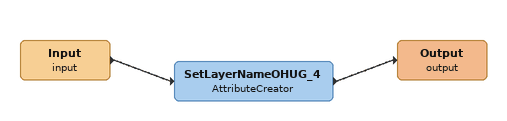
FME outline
Input (input)
    -> SetLayerNameOHUG_4
SetLayerNameOHUG_4: AttributeCreator
    -> Output (output)
Output (output)
